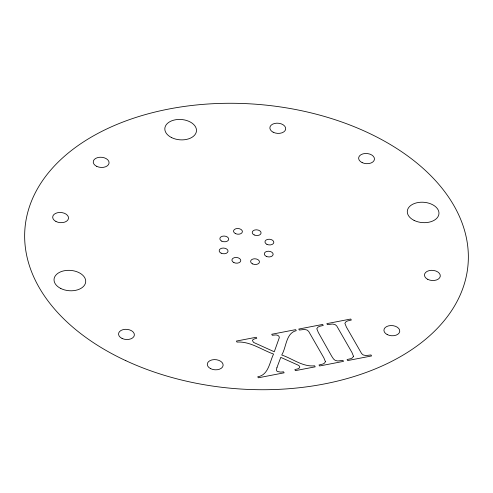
<?xml version="1.0" encoding="UTF-8"?>
<svg xmlns="http://www.w3.org/2000/svg" width="493" height="493" viewBox="0 0 493 493"><rect width="100%" height="100%" fill="white"/><g stroke="black" fill="none" stroke-linecap="round" stroke-linejoin="round"><path stroke-width="0.74" d="M276.98 367.488L276.456 369.479L276.665 370.81L277.374 371.482L280.671 372.123L283.567 371.808L284.134 372.813L258.32 377.792L257.753 376.781C268.562 375.105 269.634 361.979 273.56 354.048C261.598 349.845 250.197 341.187 236.967 342.087L236.4 341.076L256.2 337.261L256.767 338.266L254.259 338.974L252.897 339.739L252.428 340.546L253.593 342.425L274.281 351.768L279.321 337.631L278.989 336.306L277.855 335.394L276.012 334.92L272.29 335.277L271.723 334.266L295.683 329.644L296.25 330.655C285.73 333.225 286.439 347.448 281.725 355.009C292.522 358.602 302.72 367.082 314.651 365.812L315.218 366.823L295.412 370.637L294.845 369.633L298.61 368.616L299.726 367.513L299.652 366.41L298.629 365.368L280.77 357.37L276.98 367.488M325.435 361.708L324.406 363.205L322.829 364.056L319.014 364.974L319.581 365.979L343.498 361.369L342.931 360.358L337.773 360.987L335.178 360.377L333.57 359.04L331.789 356.377L318.342 332.522L316.789 328.72L317.862 327.21L319.402 326.372L323.254 325.448L322.687 324.437L298.77 329.053L299.337 330.057L304.483 329.435L307.09 330.045L308.667 331.388L323.883 357.906L325.435 361.708M353.512 356.297L352.483 357.795L350.905 358.639L347.09 359.557L347.657 360.568L371.574 355.952L371.007 354.948L365.849 355.57L363.255 354.96L361.646 353.623L346.419 327.112L344.866 323.303L345.938 321.8L347.479 320.955L351.33 320.037L350.763 319.026L326.847 323.636L327.414 324.647L332.559 324.024L335.166 324.628L336.744 325.972L351.959 352.489L353.512 356.297M125.82 360.666A222.275 142.576 4.6 0 0 468.06 264.328A222.275 142.576 4.6 0 0 145.626 114.512A222.275 142.576 4.6 0 0 125.82 360.666M387.19 334.568A7.937 5.09 4.6 0 0 399.724 331.561A7.937 5.09 4.6 0 0 388.613 325.848A7.937 5.09 4.6 0 0 387.19 334.568M210.56 368.622A7.937 5.09 4.6 0 0 223.095 365.615A7.937 5.09 4.6 0 0 211.984 359.902A7.937 5.09 4.6 0 0 210.56 368.622M122.079 338.457A7.937 5.09 4.6 0 0 134.367 335.104A7.937 5.09 4.6 0 0 122.93 329.681A7.937 5.09 4.6 0 0 122.079 338.457M60.836 288.516A15.875 10.187 4.6 0 0 85.665 282.15A15.875 10.187 4.6 0 0 63.11 271.008A15.875 10.187 4.6 0 0 60.836 288.516M55.955 221.486A7.937 5.09 4.6 0 0 68.49 218.473A7.937 5.09 4.6 0 0 57.379 212.76A7.937 5.09 4.6 0 0 55.955 221.486M96.782 166.387A7.937 5.09 4.6 0 0 109.07 163.035A7.937 5.09 4.6 0 0 97.632 157.606A7.937 5.09 4.6 0 0 96.782 166.387M171.619 137.615A15.875 10.187 4.6 0 0 196.442 131.255A15.875 10.187 4.6 0 0 173.893 120.113A15.875 10.187 4.6 0 0 171.619 137.615M273.134 132.198A7.937 5.09 4.6 0 0 285.669 129.184A7.937 5.09 4.6 0 0 274.558 123.472A7.937 5.09 4.6 0 0 273.134 132.198M362.164 162.628A7.937 5.09 4.6 0 0 374.452 159.276A7.937 5.09 4.6 0 0 363.014 153.853A7.937 5.09 4.6 0 0 362.164 162.628M414.095 220.402A15.875 10.187 4.6 0 0 438.924 214.036A15.875 10.187 4.6 0 0 416.369 202.894A15.875 10.187 4.6 0 0 414.095 220.402M427.739 279.334A7.937 5.09 4.6 0 0 440.267 276.326A7.937 5.09 4.6 0 0 429.163 270.614A7.937 5.09 4.6 0 0 427.739 279.334M233.898 262.59A4.443 2.853 4.6 0 0 240.775 260.711A4.443 2.853 4.6 0 0 234.372 257.673A4.443 2.853 4.6 0 0 233.898 262.59M266.263 256.348A4.443 2.853 4.6 0 0 273.147 254.474A4.443 2.853 4.6 0 0 266.744 251.436A4.443 2.853 4.6 0 0 266.263 256.348M254.197 234.939A4.443 2.853 4.6 0 0 261.08 233.06A4.443 2.853 4.6 0 0 254.678 230.021A4.443 2.853 4.6 0 0 254.197 234.939M221.832 241.182A4.443 2.853 4.6 0 0 228.709 239.302A4.443 2.853 4.6 0 0 222.306 236.264A4.443 2.853 4.6 0 0 221.832 241.182M252.582 263.903A4.443 2.853 4.6 0 0 259.46 262.029A4.443 2.853 4.6 0 0 253.057 258.991A4.443 2.853 4.6 0 0 252.582 263.903M266.935 244.349A4.443 2.853 4.6 0 0 273.818 242.476A4.443 2.853 4.6 0 0 267.416 239.438A4.443 2.853 4.6 0 0 266.935 244.349M235.512 233.627A4.443 2.853 4.6 0 0 242.396 231.747A4.443 2.853 4.6 0 0 235.993 228.709A4.443 2.853 4.6 0 0 235.512 233.627M221.16 253.18A4.443 2.853 4.6 0 0 228.037 251.301A4.443 2.853 4.6 0 0 221.634 248.262A4.443 2.853 4.6 0 0 221.16 253.18"/></g></svg>
